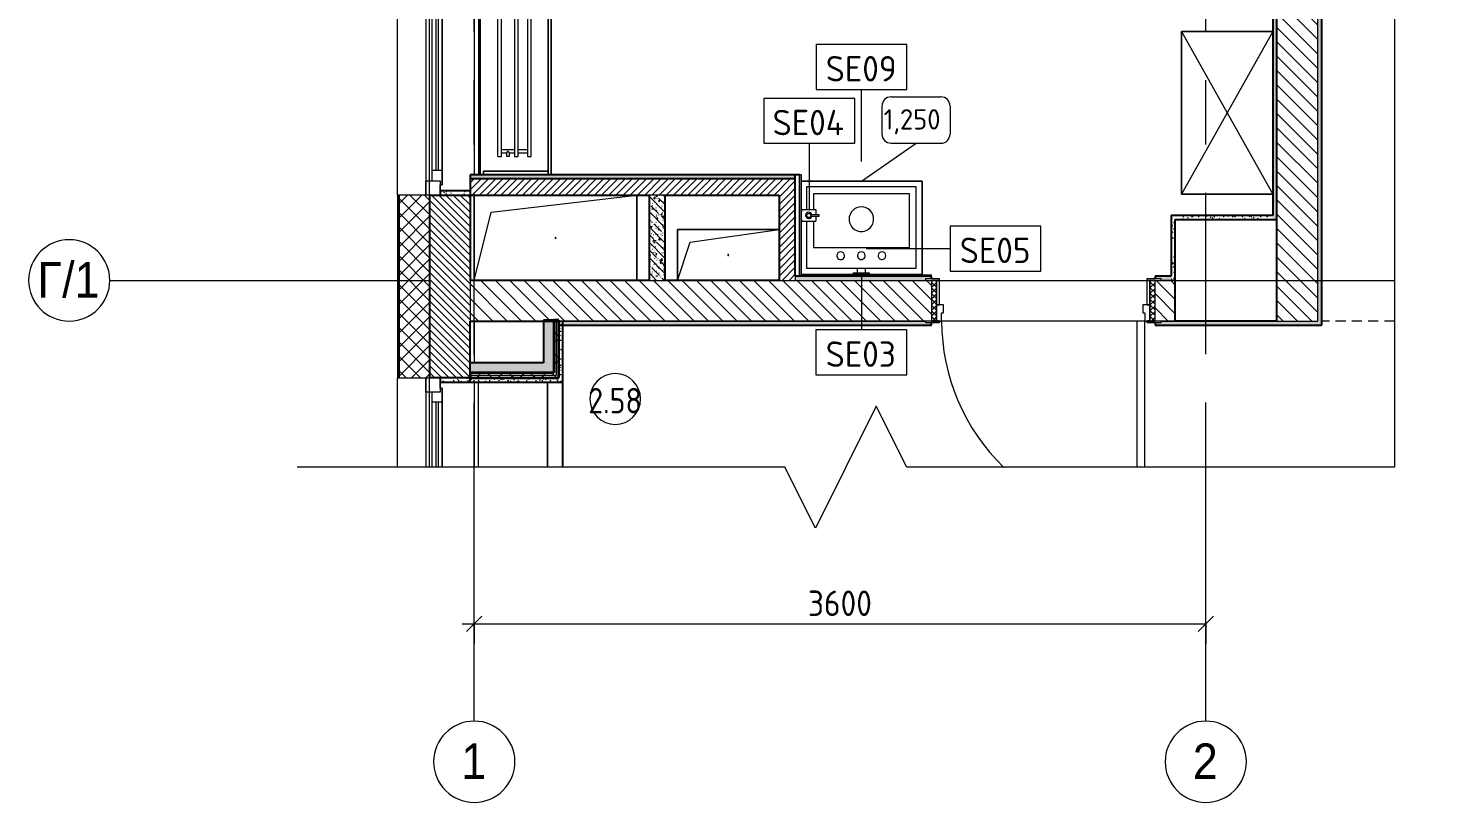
# Model space of a CAD drawing. Header units: millimetres. Extents: x 11693 to 241752, y -8553 to 29926.
# Drawn here: x 22345 to 29366, y 8531 to 12339 of the extents above; entities that cross this region are included whole.
import ezdxf

# ---------------------------------------------------------------- set-up
doc = ezdxf.new("R2010")
doc.units = ezdxf.units.MM
doc.linetypes.add('200_ШТРИХ__ш1_п0_6_', pattern=[80, 50, -30])
doc.linetypes.add('Осевая', pattern=[1587.5, 317.5, -238.125, 793.75, -238.125])
for name, color, linetype, lineweight in [('A-ANNO-DIMS', 7, 'Continuous', 9), ('A-ANNO-DIMS-50', 7, 'Continuous', 9), ('A-AREA-IDEN', 7, 'Continuous', 9), ('A-DETL-GENF', 7, 'Continuous', 9), ('A-DETL-MBND', 7, '200_ШТРИХ__ш1_п0_6_', 9), ('A-DOOR', 7, 'Continuous', 9), ('A-DOOR-1', 7, 'Continuous', 15), ('A-DOOR-FRAM', 7, 'Continuous', 15), ('A-DOOR-FRAM-1', 7, 'Continuous', 9), ('A-GENM', 7, 'Continuous', 9), ('A-GLAZ', 7, 'Continuous', 9), ('A-GLAZ-1', 7, 'Continuous', 15), ('A-WALL-2', 7, 'Continuous', 9), ('I-FURN', 7, 'Continuous', 9), ('I-FURN-IDEN', 7, 'Continuous', 9), ('I-WALL', 7, 'Continuous', 9), ('M-EQPM', 7, 'Continuous', 9), ('P-SANR-FIXT-IDEN', 7, 'Continuous', 9), ('Оси', 7, 'Continuous', 9), ('Оси-1', 7, 'Continuous', 20), ('Оси-2', 7, 'Осевая', 9)]:
    doc.layers.add(name, color=color, linetype=linetype, lineweight=lineweight)
for name, color, linetype, lineweight, true_color in [('A-GENM-1', 7, 'Continuous', 9, 0x4994b4), ('A-WALL-1', 7, 'Continuous', 25, 0x3c3c3c), ('A-WALL-3', 7, 'Continuous', 35, 0x3c3c3c), ('A-WALL-4', 7, 'Continuous', 15, 0x3c3c3c), ('A-WALL-FNSH-1', 7, 'Continuous', 15, 0x3c3c3c), ('A-WALL-FNSH-2', 7, 'Continuous', 9, 0x3c3c3c), ('P-SANR-FIXT-1', 7, 'Continuous', 15, 0x4994b4), ('P-SANR-FIXT-2', 7, 'Continuous', 9, 0x4994b4)]:
    doc.layers.add(name, color=color, linetype=linetype, lineweight=lineweight, true_color=true_color)
doc.styles.add('Arial', font='arial.ttf', dxfattribs={"width": 0.9, "height": 175})
doc.styles.add('GOST Common', font='GOST_Common.ttf', dxfattribs={"width": 0.9, "height": 125})
doc.styles.add('GOST Common_1', font='GOST_Common.ttf', dxfattribs={"height": 125})
doc.styles.add('GOST Common_2', font='GOST_Common.ttf', dxfattribs={"height": 100})
doc.styles.add('ISOCPEUR', font='isocpeur.ttf', dxfattribs={"width": 0.9, "height": 125})
doc.dimstyles.new('ISO-2_5_0_9К_БОЛЬШОЙ', dxfattribs={"dimscale": 304.8, "dimtxt": 124.497647, "dimasz": 0.246063, "dimexe": 0.19685, "dimexo": 0.492126, "dimgap": 0, "dimtad": 1, "dimdec": 0, "dimrnd": 10, "dimzin": 0, "dimdsep": 46, "dimtxsty": 'ISOCPEUR', "dimblk1": 'OBLIQUE', "dimblk2": 'OBLIQUE', "dimsah": 1, "dimcen": 0.09, "dimdle": 0.19685, "dimazin": 0, "dimtfac": 1, "dimtdec": 4, "dimtix": 1, "dimtmove": 0, "dimatfit": 3, "dimfxl": 1, "dimtvp": 1, "dimtolj": 1, "dimtzin": 0, "dimarcsym": 2})
pattern_1 = [(135, (24427.91, 0), (-35.35534, -35.35534), [])]
pattern_2 = [(45, (24427.91, 0), (-17.67767, 17.67767), [])]
pattern_3 = [(0, (24427.91, 0), (60.96, 15.24), [5.029, -40.691, 5.029, -40.691, -243.84]), (0, (24427.91, 0), (60.96, 15.24), [-91.44, 5.029, -86.411, 5.029, -40.691, -106.68]), (0, (24427.91, 0), (60.96, 15.24), [-228.6, 5.029, -25.451, 5.029, -71.171]), (120, (24450.77, 7.62), (-43.678227, 45.172909), [5.029, -40.691, 5.029, -40.691, -243.84]), (120, (24450.77, 7.62), (-43.678227, 45.172909), [-91.44, 5.029, -86.411, 5.029, -40.691, -106.68]), (120, (24450.77, 7.62), (-43.678227, 45.172909), [-228.6, 5.029, -25.451, 5.029, -71.171]), (240, (24458.39, 38.1), (-17.281773, -60.412909), [5.029, -40.691, 5.029, -40.691, -243.84]), (240, (24458.39, 38.1), (-17.281773, -60.412909), [-91.44, 5.029, -86.411, 5.029, -40.691, -106.68]), (240, (24458.39, 38.1), (-17.281773, -60.412909), [-228.6, 5.029, -25.451, 5.029, -71.171])]
pattern_4 = [(45, (24427.91, 0), (-53.033, 53.033), []), (135, (24427.91, 0), (-53.033, -53.033), [])]

# ---------------------------------------------------------------- blocks, each defined once
blk = doc.blocks.new('110_Дверь_СКБ_1Ст_Внутренняя1 - Д-4к_п__1100x2100h_Артистические EI30-33310874-Фрагмент 2_1')
at = {"layer": 'A-DOOR'}
h = blk.add_hatch(dxfattribs=at)
h.set_pattern_fill('FP_2', color=256, style=0, pattern_type=2)
h.set_pattern_definition([(135, (1751.41, 164.685), (-14.14214, -14.14214), []), (225, (1751.41, 164.685), (14.14214, -14.14214), [])])
h.paths.add_polyline_path([(537.5, 100), (537.5, -100), (562.5, -100), (562.5, 100)])
at = {"layer": 'A-DOOR-FRAM-1'}
h = blk.add_hatch(dxfattribs=at)
h.set_pattern_fill('FP_3', color=256, style=0, pattern_type=2)
h.set_pattern_definition([(45, (-371.384, 164.685), (-14.1421, 14.1421), []), (135, (-371.384, 164.685), (-14.1421, -14.1421), [])])
h.paths.add_polyline_path([(-512.5, 100), (-537.5, 100), (-537.5, -100), (-512.5, -100)])
at = {"layer": 'A-DOOR'}
blk.add_arc((-487.5, 100), 1000, 360, 46.11235, dxfattribs=at)
at = {"layer": 'A-DOOR-1'}
for p, q in [((-487.5, 819.5), (-487.5, 100)), ((-447.5, 100), (-447.5, 819.5)), ((-487.5, 100), (-447.5, 100))]:
    blk.add_line(p, q, dxfattribs=at)
at = {"layer": 'A-DOOR-FRAM'}
for p, q in [((-497.5, 108), (-567.5, 108)), ((-567.5, 108), (-567.5, 100)), ((-567.5, 100), (-497.5, 100)), ((-512.5, 100), (-537.5, 100)), ((-537.5, 100), (-537.5, -100)), ((-487.5, 100), (-512.5, 100)), ((-512.5, 100), (-512.5, 20)), ((-512.5, -100), (-512.5, 100)), ((-497.5, 100), (-512.5, 100)), ((-512.5, 100), (-512.5, 99)), ((-512.5, 99), (-497.5, 99)), ((-497.5, 100), (-497.5, 108)), ((-497.5, 99), (-497.5, 100)), ((-487.5, 60), (-487.5, 100)), ((512.5, 100), (512.5, 60)), ((537.5, 100), (512.5, 100)), ((592.5, 108), (522.5, 108)), ((522.5, 108), (522.5, 100)), ((537.5, 100), (522.5, 100)), ((522.5, 100), (522.5, 99)), ((522.5, 100), (592.5, 100)), ((522.5, 99), (537.5, 99)), ((537.5, 20), (537.5, 100)), ((562.5, 100), (537.5, 100)), ((537.5, 100), (537.5, -100)), ((537.5, 99), (537.5, 100)), ((562.5, -100), (562.5, 100)), ((592.5, 100), (592.5, 108)), ((-512.5, 20), (-477.5, 20)), ((-497.5, 20), (-512.5, 20)), ((-512.5, 20), (-512.5, -100)), ((-497.5, -100), (-497.5, 20)), ((-477.5, 60), (-487.5, 60)), ((-477.5, 20), (-477.5, 60)), ((512.5, 60), (502.5, 60)), ((502.5, 60), (502.5, 20)), ((502.5, 20), (537.5, 20)), ((537.5, 20), (522.5, 20)), ((522.5, 20), (522.5, -100)), ((537.5, -100), (537.5, 20)), ((-497.5, -100), (-567.5, -100)), ((-567.5, -100), (-567.5, -108)), ((-567.5, -108), (-497.5, -108)), ((-537.5, -100), (-512.5, -100)), ((-512.5, -100), (-497.5, -100)), ((-497.5, -108), (-497.5, -100)), ((522.5, -100), (537.5, -100)), ((592.5, -100), (522.5, -100)), ((522.5, -100), (522.5, -108)), ((522.5, -108), (592.5, -108)), ((537.5, -100), (562.5, -100)), ((592.5, -108), (592.5, -100))]:
    blk.add_line(p, q, dxfattribs=at)
blk = doc.blocks.new('GM_Отверстие прямоугольное _в плите_ - Отверстие-21608348-Фрагмент 2_1')
at = {"layer": 'A-GENM'}
for p, q in [((-250, -125), (-250, 125)), ((-250, 125), (250, 125)), ((250, 125), (-250, 125)), ((-250, 125), (-250, -125)), ((-187.5, 62.5), (250, 125)), ((-250, -125), (-187.5, 62.5))]:
    blk.add_line(p, q, dxfattribs=at)
for start, end in [(360, 180), (180, 360)]:
    blk.add_arc((0, 0), 2.5, start, end, dxfattribs=at)
blk = doc.blocks.new('GM_Отверстие прямоугольное _в плите_ - Отверстие-22237344-Фрагмент 2_1')
at = {"layer": 'A-GENM'}
for p, q in [((-316, 126), (400, 210)), ((400, 210), (400, -210)), ((400, -210), (400, 210)), ((-400, -210), (-316, 126))]:
    blk.add_line(p, q, dxfattribs=at)
for start, end in [(360, 180), (180, 360)]:
    blk.add_arc((0, 0), 2.5, start, end, dxfattribs=at)
blk = doc.blocks.new('120_Окно_СКБ_1Ст - 120_Окно_СКБ_1Ст_1600х2500_h_ 2-22959204-Фрагмент 2_1')
at = {"layer": 'A-GLAZ'}
for p, q in [((800, -57), (-800, -57)), ((-780, -127), (-750, -127)), ((-680, -107), (680, -107)), ((680, -117), (-680, -117)), ((750, -127), (780, -127))]:
    blk.add_line(p, q, dxfattribs=at)
at = {"layer": 'A-GLAZ-1'}
for p, q in [((-800, -127), (-800, -57)), ((-800, -57), (-730, -57)), ((-730, -57), (-730, -127)), ((730, -127), (730, -57)), ((730, -57), (800, -57)), ((800, -57), (800, -127)), ((-730, -127), (-800, -127)), ((-730, -127), (-750, -127)), ((-750, -127), (-750, -137)), ((-750, -137), (750, -137)), ((750, -137), (-750, -137)), ((730, -87), (-730, -87)), ((-730, -87), (-730, -127)), ((-680, -137), (-680, -87)), ((680, -137), (680, -87)), ((730, -127), (730, -87)), ((800, -127), (730, -127)), ((750, -127), (730, -127)), ((750, -137), (750, -127))]:
    blk.add_line(p, q, dxfattribs=at)
blk = doc.blocks.new('120_Окно_СКБ_2Ст - 120_Окно_СКБ_2Ст 2100х2500 _мал створка справа_-22445857-Фрагмент 2_1')
at = {"layer": 'A-GLAZ'}
for p, q in [((1050, -57), (610.5, -57)), ((610.5, -107), (930, -107)), ((930, -117), (610.5, -117)), ((1000, -127), (1030, -127))]:
    blk.add_line(p, q, dxfattribs=at)
at = {"layer": 'A-GLAZ-1'}
for p, q in [((980, -127), (980, -57)), ((980, -57), (1050, -57)), ((1050, -57), (1050, -127)), ((980, -87), (610.5, -87)), ((610.5, -137), (1000, -137)), ((1000, -137), (610.5, -137)), ((930, -137), (930, -87)), ((980, -127), (980, -87)), ((1050, -127), (980, -127)), ((1000, -127), (980, -127)), ((1000, -137), (1000, -127))]:
    blk.add_line(p, q, dxfattribs=at)
blk = doc.blocks.new('Шкаф параметрический - 1_254-26230907-Фрагмент 2_1')
at = {"layer": 'I-FURN'}
for p, q in [((0, 0), (800, -450)), ((0, -450), (800, 0)), ((800, 0), (0, 0)), ((0, 0), (0, -450)), ((0, -450), (0, 0)), ((0, 0), (800, 0)), ((800, -450), (800, 0)), ((800, 0), (800, -450)), ((0, -450), (800, -450)), ((800, -450), (0, -450))]:
    blk.add_line(p, q, dxfattribs=at)
blk = doc.blocks.new('radiator_prado_classic_z_tip_30_po exemplyaru - Classic Z Тип 30-500-30677901-Фрагмент 2_1')
at = {"layer": 'M-EQPM'}
for p, q in [((0, -64), (0, -82)), ((0, -64), (1394, -64)), ((1394, -64), (1400, -64)), ((1400, -82), (1400, -64)), ((0, -82), (1394, -82)), ((17.5, -106.5), (0, -106.5)), ((0, -121.5), (0, -106.5)), ((0, -121.5), (17.5, -121.5)), ((17.5, -82), (17.5, -106.5)), ((17.5, -121.5), (17.5, -146)), ((32.5, -146), (32.5, -82)), ((1367.5, -82), (1367.5, -146)), ((1382.5, -106.5), (1382.5, -82)), ((1394, -106.5), (1382.5, -106.5)), ((1382.5, -146), (1382.5, -121.5)), ((1382.5, -121.5), (1394, -121.5)), ((1394, -82), (1400, -82)), ((1400, -106.5), (1394, -106.5)), ((1394, -121.5), (1400, -121.5)), ((1400, -106.5), (1400, -121.5)), ((0, -146), (0, -164)), ((1394, -146), (0, -146)), ((0, -164), (1394, -164)), ((1394, -210), (0, -210)), ((0, -210), (0, -228)), ((17.5, -164), (17.5, -210)), ((32.5, -210), (32.5, -164)), ((1367.5, -164), (1367.5, -210)), ((1382.5, -210), (1382.5, -164)), ((1400, -146), (1394, -146)), ((1394, -164), (1400, -164)), ((1400, -210), (1394, -210)), ((1400, -164), (1400, -146)), ((1400, -228), (1400, -210)), ((0, -228), (1394, -228)), ((1394, -228), (1400, -228))]:
    blk.add_line(p, q, dxfattribs=at)
for points, knots in [([(25, -114), (24.5, -113.5), (23.6, -112.6), (22.4, -111.4), (21.6, -110.6), (21.1, -110.1), (20.8, -109.8), (20.5, -109.5), (20.2, -109.2), (19.8, -108.9), (19.6, -108.6), (19.3, -108.3), (19, -108), (18.7, -107.7), (18.5, -107.5), (18.3, -107.3), (18.1, -107.1), (17.9, -106.9), (17.8, -106.8), (17.7, -106.7), (17.5, -106.5), (17.5, -106.5), (17.5, -106.5)], [0, 0, 0, 0, 0.142857, 0.285714, 0.357143, 0.392857, 0.428571, 0.464286, 0.5, 0.535714, 0.571429, 0.607143, 0.642857, 0.678571, 0.714286, 0.75, 0.785714, 0.821429, 0.857143, 0.892857, 0.928571, 1, 1, 1, 1]), ([(17.5, -121.5), (17.5, -121.5), (17.5, -121.5), (17.7, -121.3), (17.8, -121.2), (17.9, -121.1), (18.1, -120.9), (18.3, -120.7), (18.5, -120.5), (18.7, -120.3), (19, -120), (19.3, -119.7), (19.6, -119.4), (19.8, -119.1), (20.3, -118.7), (20.7, -118.3), (21.1, -117.9), (21.6, -117.4), (22.4, -116.6), (23.6, -115.4), (24.5, -114.5), (25, -114)], [0, 0, 0, 0, 0.071429, 0.107143, 0.142857, 0.178571, 0.214286, 0.25, 0.285714, 0.321429, 0.357143, 0.392857, 0.428571, 0.464286, 0.5, 0.571429, 0.607143, 0.642857, 0.714286, 0.857143, 1, 1, 1, 1]), ([(1375, -114), (1375.5, -113.5), (1376.4, -112.6), (1377.6, -111.4), (1378.4, -110.6), (1378.9, -110.1), (1379.2, -109.8), (1379.5, -109.5), (1379.8, -109.2), (1380.1, -108.8), (1380.4, -108.6), (1380.7, -108.3), (1381, -108), (1381.3, -107.7), (1381.5, -107.5), (1381.7, -107.3), (1381.9, -107.1), (1382.1, -106.9), (1382.2, -106.8), (1382.3, -106.7), (1382.5, -106.5), (1382.5, -106.5), (1382.5, -106.5)], [0, 0, 0, 0, 0.142857, 0.285714, 0.357143, 0.392857, 0.428571, 0.464286, 0.5, 0.535714, 0.571429, 0.607143, 0.642857, 0.678571, 0.714286, 0.75, 0.785714, 0.821429, 0.857143, 0.892857, 0.928571, 1, 1, 1, 1]), ([(1382.5, -121.5), (1382.5, -121.5), (1382.5, -121.5), (1382.3, -121.3), (1382.2, -121.2), (1382.1, -121.1), (1381.9, -120.9), (1381.7, -120.7), (1381.5, -120.5), (1381.3, -120.3), (1381, -120), (1380.7, -119.7), (1380.4, -119.4), (1380.1, -119.2), (1379.7, -118.7), (1379.3, -118.3), (1378.9, -117.9), (1378.4, -117.4), (1377.6, -116.6), (1376.4, -115.4), (1375.5, -114.5), (1375, -114)], [0, 0, 0, 0, 0.071429, 0.107143, 0.142857, 0.178571, 0.214286, 0.25, 0.285714, 0.321429, 0.357143, 0.392857, 0.428571, 0.464286, 0.5, 0.571429, 0.607143, 0.642857, 0.714286, 0.857143, 1, 1, 1, 1])]:
    blk.add_open_spline(points, degree=3, knots=knots, dxfattribs=at)
blk = doc.blocks.new('Зашивка приборов отопления фанерой - 1_5а-27829525-Фрагмент 2_1')
at = {"layer": 'I-FURN'}
for p, q in [((1499, 350), (0, 350)), ((0, 350), (0, 0)), ((0, 0), (0, 350)), ((0, 350), (1499, 350)), ((1499, 350), (0, 350)), ((0, 350), (0, 334)), ((0, 16), (0, 350)), ((0, 350), (1499, 350)), ((1499, 350), (0, 350)), ((0, 350), (0, 334)), ((0, 334), (0, 350)), ((0, 350), (1499, 350)), ((1499, 350), (0, 350)), ((0, 350), (0, 0)), ((0, 0), (0, 350)), ((0, 350), (1499, 350)), ((0, 334), (0, 16)), ((0, 334), (16, 334)), ((16, 334), (0, 334)), ((16, 334), (0, 334)), ((0, 334), (0, 16)), ((0, 16), (0, 334)), ((0, 334), (16, 334)), ((16, 334), (1483, 334)), ((1483, 334), (16, 334)), ((16, 16), (16, 334)), ((16, 334), (16, 250.7)), ((1483, 334), (1499, 334)), ((1499, 334), (1483, 334)), ((1499, 334), (1483, 334)), ((1483, 334), (1483, 16)), ((1483, 16), (1483, 334)), ((1483, 334), (1499, 334)), ((1499, 0), (1499, 350)), ((1499, 350), (1499, 0)), ((1499, 334), (1499, 350)), ((1499, 350), (1499, 16)), ((1499, 334), (1499, 350)), ((1499, 350), (1499, 334)), ((1499, 0), (1499, 350)), ((1499, 350), (1499, 16)), ((1499, 16), (1499, 334)), ((1499, 16), (1499, 334)), ((1499, 334), (1499, 16)), ((16, 232.7), (16, 186.7)), ((16, 168.7), (16, 144.2)), ((16, 129.2), (16, 104.7)), ((16, 86.7), (16, 16)), ((0, 16), (0, 0)), ((0, 0), (0, 16)), ((0, 16), (16, 16)), ((16, 16), (0, 16)), ((0, 0), (1499, 0)), ((1499, 0), (0, 0)), ((0, 0), (1499, 0)), ((1499, 0), (0, 0)), ((0, 0), (1499, 0)), ((1499, 0), (0, 0)), ((1483, 16), (1499, 16)), ((1499, 16), (1483, 16)), ((1499, 0), (1499, 16)), ((1499, 16), (1499, 0)), ((1499, 16), (1499, 0))]:
    blk.add_line(p, q, dxfattribs=at)
blk = doc.blocks.new('сифон - Для раковины-30615598-Фрагмент 2_1')
at = {"layer": 'P-SANR-FIXT-1'}
for p, q in [((191.1, 20), (168.5, 20)), ((200, 40), (191.1, 40)), ((191.1, -40), (191.1, 40)), ((200, 40), (200, -40)), ((168.5, -20), (191.1, -20)), ((191.1, -40), (200, -40))]:
    blk.add_line(p, q, dxfattribs=at)
blk = doc.blocks.new('TOY_Диспансер мыло - Дозатор Elegance new 11654 019001 хром-30642362-Фрагмент 2_1')
at = {"layer": 'A-GENM-1'}
for p, q in [((97.5, 79.7), (97.5, 12)), ((122.2, 81.7), (99.5, 81.7)), ((122.2, 81.7), (102.9, 81.7)), ((127.9, 96.6), (122.2, 96.6)), ((122.2, 96.6), (122.2, 81.7)), ((122.2, 82.7), (122.2, 55.3)), ((127.9, 81.7), (127.9, 96.6)), ((127.9, 55.3), (127.9, 82.7)), ((146.9, 81.7), (127.9, 81.7)), ((150.5, 81.7), (127.9, 81.7)), ((152.5, 12), (152.5, 79.7)), ((99.5, 10), (105, 10)), ((145, 10), (105, 10)), ((105, 10), (105, 7.5)), ((145, 7.5), (145, 10)), ((145, 10), (150.5, 10))]:
    blk.add_line(p, q, dxfattribs=at)
blk.add_circle((125, 45.7), 10, dxfattribs=at)
for centre, radius, start, end in [((99.5, 79.7), 2, 90, 180), ((150.5, 79.7), 2, 360, 90), ((99.5, 12), 2, 180, 270), ((125, 45.7), 15.7, 100.43534, 79.36502), ((150.5, 12), 2, 270, 360)]:
    blk.add_arc(centre, radius, start, end, dxfattribs=at)
blk = doc.blocks.new('Мойка кухонная - Раковина Roca Victoria-N Unik 600х460 мм-30768662-Фрагмент 2_1')
at = {"layer": 'P-SANR-FIXT-2'}
for p, q in [((270, 0), (-270, 0)), ((-270, 0), (-270, -400)), ((270, -232.1), (270, 0)), ((236.1, -102.3), (-236.6, -102.3)), ((-236.6, -102.3), (-236.6, -366.4)), ((236.1, -232.1), (236.1, -102.3)), ((236.1, -366.4), (236.1, -287.1)), ((270, -400), (270, -287.1)), ((-270, -400), (270, -400)), ((-236.6, -366.4), (236.1, -366.4))]:
    blk.add_line(p, q, dxfattribs=at)
for centre, radius, start, end in [((-101.6, -61.9), 19, 90, 180), ((-101.6, -61.9), 19, 180, 270), ((-101.6, -61.9), 19, 360, 90), ((-101.6, -61.9), 19.1, 270, 360), ((0, -61.9), 19, 360, 180), ((0, -61.9), 19, 180, 360), ((101.6, -61.9), 19.1, 360, 180), ((101.6, -61.9), 19.1, 180, 360), ((0, -241.3), 60.5, 360, 180), ((0, -241.3), 60.5, 180, 360)]:
    blk.add_arc(centre, radius, start, end, dxfattribs=at)
blk = doc.blocks.new('Зашивка приборов отопления42 - Зашивка приборов отопления-33374801-Фрагмент 2_1')
at = {"layer": 'A-WALL-2'}
for p, q in [((37471.9, 23439), (37052.4, 23439)), ((37052.4, 23079), (37471.9, 23079)), ((37471.9, 23079), (37052.4, 23079)), ((37052.4, 23004), (37471.9, 23004))]:
    blk.add_line(p, q, dxfattribs=at)
blk = doc.blocks.new('DET_L_Линия разрыва - М100-30911373-Фрагмент 2_1')
at = {"layer": 'A-DETL-GENF'}
for p, q in [((2652.5, -300), (2952.5, 300)), ((2952.5, 300), (3102.5, 0)), ((0, 0), (2502.5, 0)), ((2502.5, 0), (2652.5, -300)), ((3102.5, 0), (5605, 0))]:
    blk.add_line(p, q, dxfattribs=at)
blk = doc.blocks.new('DET_L_Линия разрыва - М100-30911374-Фрагмент 2_1')
at = {"layer": 'A-DETL-GENF'}
for p, q in [((2550, -300), (2850, 300)), ((2850, 300), (3000, 0)), ((0, 0), (2400, 0)), ((2400, 0), (2550, -300)), ((3000, 0), (5400, 0))]:
    blk.add_line(p, q, dxfattribs=at)
blk = doc.blocks.new('Ось сетки - D8-29747960-Фрагмент 2_1')
at = {"layer": 'Оси-1'}
for start, end in [(360, 180), (180, 360)]:
    blk.add_arc((0, 0), 4, start, end, dxfattribs=at)
blk = doc.blocks.new('DIMBLOCK11-Фрагмент 2_1')
at = {"layer": 'A-ANNO-DIMS-50'}
for p, q in [((24477.9, 9410.3), (28137.9, 9410.3)), ((24537.9, 9313.3), (24537.9, 9470.3)), ((24537.9, 9410.3), (24537.9, 9313.3)), ((28137.9, 9313.3), (28137.9, 9470.3)), ((28137.9, 9410.3), (28137.9, 9313.3))]:
    blk.add_line(p, q, dxfattribs=at)
at = {"layer": 'A-ANNO-DIMS-50', "lineweight": 20}
for p, q in [((24537.9, 9410.3), (24500.4, 9372.8)), ((24537.9, 9410.3), (24575.4, 9447.8)), ((28137.9, 9410.3), (28100.4, 9372.8)), ((28137.9, 9410.3), (28175.4, 9447.8))]:
    blk.add_line(p, q, dxfattribs=at)
at = {"layer": 'A-ANNO-DIMS-50', "color": 0, "insert": (26179.9, 9573.6), "char_height": 125, "width": 379.239, "attachment_point": 1, "line_spacing_factor": 1.149209, "style": 'ISOCPEUR'}
blk.add_mtext('3600', dxfattribs=at)
blk = doc.blocks.new('_Oblique')
at = {"color": 0, "linetype": 'ByBlock', "lineweight": -2}
blk.add_line((-0.5, -0.5), (0.5, 0.5), dxfattribs=at)
blk = doc.blocks.new('Марка_Помещения - Номер-25198446-Фрагмент 2_1')
at = {"layer": 'A-AREA-IDEN'}
for start, end in [(360, 180), (180, 360)]:
    blk.add_arc((0, 0), 2.5, start, end, dxfattribs=at)
blk = doc.blocks.new('М_сантехническая_рамка1 - В рамке-30590747-Фрагмент 2_1')
at = {"layer": 'P-SANR-FIXT-IDEN'}
for p, q in [((4.29, 2.24), (-4.64, 2.24)), ((-4.64, 2.24), (-4.64, -2.18)), ((4.29, -2.18), (4.29, 2.24)), ((-4.64, -2.18), (4.29, -2.18))]:
    blk.add_line(p, q, dxfattribs=at)
blk = doc.blocks.new('Марка_Мебель - В прямоуг_Balcon_Марка-25523697-Фрагмент 2_1')
at = {"layer": 'I-FURN-IDEN'}
for p, q in [((-2.45, 2.28), (2.45, 2.28)), ((-3.35, 1.38), (-3.35, -1.38)), ((3.35, 1.38), (3.35, -1.38)), ((-2.46, -2.28), (2.45, -2.28))]:
    blk.add_line(p, q, dxfattribs=at)
for centre, radius, start, end in [((-2.45, 1.38), 0.9, 90, 180), ((2.45, 1.38), 0.9, 0, 90), ((-2.46, -1.38), 0.893, 180, 270), ((2.45, -1.38), 0.9, 270, 0)]:
    blk.add_arc(centre, radius, start, end, dxfattribs=at)

msp = doc.modelspace()

# ---------------------------------------------------------------- hatches: boundary and pattern name
at = {"layer": 'A-WALL-2'}
h = msp.add_hatch(dxfattribs=at)
h.set_pattern_fill('FP_14', color=256, style=0, pattern_type=2)
h.set_pattern_definition([(45, (24427.91, 0), (-35.35534, 35.35534), []), (135, (24427.91, 0), (-35.35534, -35.35534), [])])
h.paths.add_polyline_path([(24167.9, 10620), (24317.9, 10620), (24317.9, 11520), (24167.9, 11520), (24167.9, 11324.6)])
h.paths.add_polyline_path([(24317.9, 13120), (24317.9, 15350), (24167.9, 15350), (24167.9, 13120)])
h = msp.add_hatch(dxfattribs=at)
h.set_pattern_fill('FP_12', color=256, style=0, pattern_type=2)
h.set_pattern_definition([(135, (24427.91, 0), (-17.67767, -17.67767), [])])
h.paths.add_polyline_path([(24517.9, 10620), (24517.9, 11520), (24317.9, 11520), (24317.9, 10620)])
h.paths.add_polyline_path([(24317.9, 13120), (24517.9, 13120), (24517.9, 15090), (24317.9, 15090), (24317.9, 13398.3)])
at = {"layer": 'I-WALL'}
h = msp.add_hatch(dxfattribs=at)
h.set_pattern_fill('FP_10', color=256, style=0, pattern_type=2)
h.set_pattern_definition(pattern_3)
h.paths.add_polyline_path([(28487.9, 11400), (28487.9, 14680.7), (28467.9, 14680.7), (28467.9, 11400)])
h = msp.add_hatch(dxfattribs=at)
h.set_pattern_fill('FP_1', color=256, style=0, pattern_type=2)
h.set_pattern_definition(pattern_1)
h.paths.add_polyline_path([(28687.9, 10900), (28687.9, 14600), (28487.9, 14600), (28487.9, 10900)])
h = msp.add_hatch(dxfattribs=at)
h.set_pattern_fill('FP_10', color=256, style=0, pattern_type=2)
h.set_pattern_definition(pattern_3)
h.paths.add_polyline_path([(28687.9, 10880), (28707.9, 10880), (28707.9, 14000), (28687.9, 14000), (28687.9, 10900)])
h = msp.add_hatch(dxfattribs=at)
h.set_pattern_fill('FP_10', color=256, style=0, pattern_type=2)
h.set_pattern_definition(pattern_3)
h.paths.add_polyline_path([(26117.9, 11600), (26117.9, 11620), (24517.9, 11620), (24517.9, 11600), (26039.4, 11600)])
h = msp.add_hatch(dxfattribs=at)
h.set_pattern_fill('FP_5', color=256, style=0, pattern_type=2)
h.set_pattern_definition(pattern_2)
h.paths.add_polyline_path([(26039.4, 11520), (26117.9, 11520), (26117.9, 11600), (24517.9, 11600), (24517.9, 11520), (26037.9, 11520)])
h = msp.add_hatch(dxfattribs=at)
h.set_pattern_fill('FP_10', color=256, style=0, pattern_type=2)
h.set_pattern_definition(pattern_3)
h.paths.add_polyline_path([(24517.9, 11520), (24517.9, 11540), (24369.9, 11540), (24369.9, 11520), (24468.9, 11520)])
h = msp.add_hatch(dxfattribs=at)
h.set_pattern_fill('FP_6', color=256, style=0, pattern_type=2)
h.set_pattern_definition([(135, (24427.91, 0), (-37.71708, -37.71708), [53.34, -8.89, 1.778, -8.89]), (135, (24427.91, 37.694), (-37.71708, -37.71708), []), (50, (24427.91, 0), (63.7639, -5.57885), [6.667, -73.342]), (355, (24427.91, 0), (-12.33488, 66.8695), [5.334, -58.674]), (100.451, (24433.223, -0.465), (51.43036, 61.29098), [5.667, -62.332]), (46.184, (24427.91, 17.78), (94.8772, -14.71484), [10.001, -110.014]), (96.636, (24435.82, 16.55), (83.09115, 86.5993), [8.5, -93.497]), (351.184, (24427.91, 17.78), (83.09204, 86.5993), [8.001, -88.011]), (21, (24436.8, 13.335), (53.06449, -35.79273), [6.667, -73.342]), (326, (24436.8, 13.335), (21.63066, 64.46546), [5.334, -58.674]), (71.451, (24441.22, 10.35), (74.69646, 28.67237), [5.667, -62.332]), (37.5, (24427.91, 0), (1.080413, 29.59427), [1.676, -56.286, 1.676, -57.887, -58.896]), (37.5, (24427.91, 0), (1.080413, 29.59427), [-117.526, 1.676, -57.22]), (7.5, (24427.91, 0), (23.38637, 35.06351), [1.676, -32.283, 1.676, -54.953, -22.447]), (7.5, (24427.91, 0), (23.38637, 35.06351), [-90.589, 1.676, -20.771]), (327.5, (24408.084, 0), (47.456567, -2.00547), [1.676, -20.549, 1.676, -67.666, -92.011]), (327.5, (24408.084, 0), (47.456567, -2.00547), [-91.567, 1.676, -90.335]), (317.5, (24399.194, 0), (51.84495, 8.89904), [1.676, -27.216, 1.676, -44.374, -65.341]), (317.5, (24399.194, 0), (51.84495, 8.89904), [-74.943, 1.676, -63.665])])
h.paths.add_polyline_path([(25477.9, 11100), (25477.9, 11520), (25397.9, 11520), (25397.9, 11100)])
h = msp.add_hatch(dxfattribs=at)
h.set_pattern_fill('FP_5', color=256, style=0, pattern_type=2)
h.set_pattern_definition(pattern_2)
h.paths.add_polyline_path([(26039.4, 11100), (26117.9, 11100), (26117.9, 11520), (26037.9, 11520), (26037.9, 11100)])
h = msp.add_hatch(dxfattribs=at)
h.set_pattern_fill('FP_10', color=256, style=0, pattern_type=2)
h.set_pattern_definition(pattern_3)
h.paths.add_polyline_path([(27987.9, 11100), (27987.9, 11420), (27967.9, 11420), (27967.9, 11100)])
h = msp.add_hatch(dxfattribs=at)
h.set_pattern_fill('FP_10', color=256, style=0, pattern_type=2)
h.set_pattern_definition(pattern_3)
h.paths.add_polyline_path([(28467.9, 11400), (28467.9, 11420), (27987.9, 11420), (27987.9, 11400), (28002.5, 11400)])
h = msp.add_hatch(dxfattribs=at)
h.set_pattern_fill('FP_1', color=256, style=0, pattern_type=2)
h.set_pattern_definition(pattern_1)
h.paths.add_polyline_path([(27887.9, 10900), (27987.9, 10900), (27987.9, 11100), (27887.9, 11100)])
h.paths.add_polyline_path([(26787.9, 10900), (26787.9, 11100), (24517.9, 11100), (24517.9, 10900), (26757.9, 10900)])
h = msp.add_hatch(dxfattribs=at)
h.set_pattern_fill('FP_10', color=256, style=0, pattern_type=2)
h.set_pattern_definition(pattern_3)
h.paths.add_polyline_path([(27917.9, 11100), (27967.9, 11100), (27967.9, 11120), (27887.9, 11120), (27887.9, 11108), (27917.9, 11107.5)])
h.paths.add_polyline_path([(26757.9, 11100), (26757.9, 11108), (26787.9, 11108), (26787.9, 11120), (26117.9, 11120), (26117.9, 11100), (26432, 11100)])
for points in [[(24928.9, 10695), (24928.9, 10905), (24878.9, 10905), (24878.9, 10695)], [(24861.6, 10645), (24928.9, 10645), (24928.9, 10695), (24517.9, 10695), (24517.9, 10645)]]:
    msp.add_hatch(color=256, dxfattribs=at).paths.add_polyline_path(points)
h = msp.add_hatch(dxfattribs=at)
h.set_pattern_fill('FP_16', color=256, style=0, pattern_type=2)
h.set_pattern_definition(pattern_4)
h.paths.add_polyline_path([(24928.9, 10645), (24941.4, 10645), (24941.4, 10905), (24928.9, 10905), (24928.9, 10695)])
h = msp.add_hatch(dxfattribs=at)
h.set_pattern_fill('FP_16', color=256, style=0, pattern_type=2)
h.set_pattern_definition(pattern_4)
h.paths.add_polyline_path([(24953.9, 10632.5), (24953.9, 10905), (24941.4, 10905), (24941.4, 10632.5)])
h = msp.add_hatch(dxfattribs=at)
h.set_pattern_fill('FP_10', color=256, style=0, pattern_type=2)
h.set_pattern_definition(pattern_3)
h.paths.add_polyline_path([(28687.9, 10880), (28687.9, 10900), (27917.9, 10900), (27917.9, 10892), (27887.9, 10892), (27887.9, 10880), (28002.5, 10880)])
h.paths.add_polyline_path([(26787.9, 10880), (26787.9, 10892), (26757.9, 10892), (26757.9, 10900), (24953.9, 10900), (24953.9, 10880), (26432, 10880)])
h = msp.add_hatch(dxfattribs=at)
h.set_pattern_fill('FP_10', color=256, style=0, pattern_type=2)
h.set_pattern_definition(pattern_3)
h.paths.add_polyline_path([(24973.9, 10600), (24973.9, 10900), (24953.9, 10900), (24953.9, 10600)])
h = msp.add_hatch(dxfattribs=at)
h.set_pattern_fill('FP_10', color=256, style=0, pattern_type=2)
h.set_pattern_definition(pattern_3)
h.paths.add_polyline_path([(24517.9, 10600), (24517.9, 10620), (24369.9, 10620), (24369.9, 10600)])
h = msp.add_hatch(dxfattribs=at)
h.set_pattern_fill('FP_16', color=256, style=0, pattern_type=2)
h.set_pattern_definition(pattern_4)
h.paths.add_polyline_path([(24861.6, 10632.5), (24941.4, 10632.5), (24941.4, 10645), (24517.9, 10645), (24517.9, 10632.5)])
h = msp.add_hatch(dxfattribs=at)
h.set_pattern_fill('FP_16', color=256, style=0, pattern_type=2)
h.set_pattern_definition(pattern_4)
h.paths.add_polyline_path([(24861.6, 10620), (24953.9, 10620), (24953.9, 10632.5), (24517.9, 10632.5), (24517.9, 10620)])
h = msp.add_hatch(dxfattribs=at)
h.set_pattern_fill('FP_10', color=256, style=0, pattern_type=2)
h.set_pattern_definition(pattern_3)
h.paths.add_polyline_path([(24953.9, 10600), (24953.9, 10620), (24517.9, 10620), (24517.9, 10600), (24861.6, 10600)])

# ---------------------------------------------------------------- linework, layer by layer
at = {"layer": 'A-DETL-MBND'}
for p, q in [((28707.9, 11100), (29066.5, 11100)), ((29066.5, 10900), (28707.9, 10900))]:
    msp.add_line(p, q, dxfattribs=at)
at = {"layer": 'A-WALL-1'}
for p, q in [((28487.9, 10900), (28487.9, 14780.7)), ((28467.9, 14680.7), (28467.9, 11420)), ((28707.9, 14000), (28707.9, 10880)), ((24517.9, 11620), (24517.9, 11100)), ((26117.9, 11620), (24517.9, 11620)), ((26117.9, 11600), (24517.9, 11600)), ((26117.9, 11120), (26117.9, 11620)), ((24317.9, 11520), (24317.9, 10620)), ((24317.9, 11520), (24517.9, 11520)), ((24517.9, 11540), (24369.9, 11540)), ((24369.9, 11540), (24369.9, 11520)), ((24517.9, 11520), (25397.9, 11520)), ((25397.9, 11520), (25397.9, 11100)), ((25477.9, 11520), (26037.9, 11520)), ((25477.9, 11100), (25477.9, 11520)), ((26037.9, 11520), (26037.9, 11100)), ((28467.9, 11420), (27967.9, 11420)), ((27967.9, 11420), (27967.9, 11120)), ((27987.9, 11400), (28487.9, 11400)), ((27987.9, 10900), (27987.9, 11400)), ((25397.9, 11100), (24517.9, 11100)), ((26037.9, 11100), (25477.9, 11100)), ((26787.9, 11120), (26117.9, 11120)), ((26787.9, 11108), (26787.9, 11120)), ((27967.9, 11120), (27887.9, 11120)), ((27887.9, 11120), (27887.9, 11108)), ((27987.9, 11100), (27967.9, 11100)), ((24517.9, 10645), (24517.9, 10900)), ((24517.9, 10900), (24953.9, 10900)), ((24928.9, 10905), (24878.9, 10905)), ((24878.9, 10905), (24878.9, 10695)), ((24973.9, 10600), (24973.9, 10900)), ((26787.9, 10880), (26787.9, 10892)), ((27887.9, 10892), (27887.9, 10880)), ((28487.9, 10900), (27987.9, 10900)), ((24953.9, 10880), (26787.9, 10880)), ((27887.9, 10880), (28707.9, 10880)), ((24878.9, 10695), (24517.9, 10695)), ((24517.9, 10620), (24317.9, 10620)), ((24369.9, 10620), (24369.9, 10600)), ((24517.9, 10600), (24517.9, 10620)), ((24369.9, 10600), (24973.9, 10600))]:
    msp.add_line(p, q, dxfattribs=at)
at = {"layer": 'A-WALL-2'}
for p, q in [((28687.9, 14100), (28687.9, 10900)), ((24159.9, 11520), (24159.9, 13120)), ((24167.9, 11520), (24167.9, 10620)), ((25477.9, 11520), (25397.9, 11520)), ((24517.9, 11100), (24517.9, 10900)), ((25397.9, 11100), (25477.9, 11100)), ((26037.9, 11100), (26757.9, 11100)), ((26117.9, 11120), (26117.9, 11100)), ((27967.9, 11100), (27917.9, 11100)), ((24941.4, 10905), (24941.4, 10632.5)), ((24953.9, 10900), (26757.9, 10900)), ((26757.9, 10900), (24953.9, 10900)), ((27917.9, 10900), (27987.9, 10900)), ((27987.9, 10900), (27917.9, 10900)), ((28487.9, 10900), (28687.9, 10900)), ((24159.9, 10180.5), (24159.9, 10620)), ((24941.4, 10632.5), (24517.9, 10632.5))]:
    msp.add_line(p, q, dxfattribs=at)
at = {"layer": 'A-WALL-3'}
for p, q in [((24953.9, 10905), (24928.9, 10905)), ((24928.9, 10905), (24928.9, 10645)), ((24953.9, 10620), (24953.9, 10905)), ((24517.9, 10645), (24517.9, 10620)), ((24928.9, 10645), (24517.9, 10645)), ((24517.9, 10620), (24953.9, 10620))]:
    msp.add_line(p, q, dxfattribs=at)
at = {"layer": 'A-WALL-4'}
for p, q in [((24317.9, 11520), (24167.9, 11520)), ((24167.9, 10620), (24317.9, 10620))]:
    msp.add_line(p, q, dxfattribs=at)
at = {"layer": 'A-WALL-FNSH-1'}
for p, q in [((28466.9, 14679.7), (28466.9, 11421)), ((28708.9, 10879), (28708.9, 14000)), ((26138.9, 11621), (24557.9, 11621)), ((24557.9, 11621), (24557.9, 11620)), ((24557.9, 11620), (26137.9, 11620)), ((26137.9, 11620), (26137.9, 11120)), ((26138.9, 11121), (26138.9, 11621)), ((24167.9, 11520), (24164.9, 11520)), ((24164.9, 11520), (24164.9, 10620)), ((24517.9, 11541), (24369.9, 11541)), ((24369.9, 11541), (24369.9, 11540)), ((28466.9, 11421), (27966.9, 11421)), ((27966.9, 11421), (27966.9, 11121)), ((26787.9, 11121), (26138.9, 11121)), ((26787.9, 11120), (26787.9, 11121)), ((27966.9, 11121), (27887.9, 11121)), ((27887.9, 11121), (27887.9, 11120)), ((24974.4, 10890), (24973.4, 10890)), ((24973.4, 10890), (24973.4, 10620)), ((24974.4, 10620), (24974.4, 10890)), ((24953.9, 10879), (26787.9, 10879)), ((26787.9, 10879), (26787.9, 10880)), ((27887.9, 10880), (27887.9, 10879)), ((27887.9, 10879), (28708.9, 10879)), ((24164.9, 10620), (24167.9, 10620)), ((24973.4, 10620), (24974.4, 10620)), ((24369.9, 10600), (24369.9, 10599)), ((24369.9, 10599), (24517.9, 10599)), ((24517.9, 10599), (24517.9, 10600)), ((24558.9, 10600), (24558.9, 10599)), ((24558.9, 10599), (24936.4, 10599)), ((24936.4, 10599), (24936.4, 10600))]:
    msp.add_line(p, q, dxfattribs=at)
at = {"layer": 'A-WALL-FNSH-2'}
for p, q in [((24164.9, 11520), (24159.9, 11520)), ((24159.9, 11520), (24159.9, 10620)), ((24159.9, 10620), (24164.9, 10620))]:
    msp.add_line(p, q, dxfattribs=at)
at = {"layer": 'I-FURN'}
for p, q in [((26742.9, 11588.4), (26145.9, 11588.4)), ((26145.9, 11588.4), (26742.9, 11588.4)), ((26742.9, 11128.4), (26742.9, 11588.4)), ((26742.9, 11588.4), (26742.9, 11128.4)), ((26145.9, 11128.4), (26742.9, 11128.4)), ((26402.9, 11128.4), (26145.9, 11128.4)), ((26742.9, 11128.4), (26482.9, 11128.4))]:
    msp.add_line(p, q, dxfattribs=at)
at = {"layer": 'I-FURN-IDEN'}
msp.add_line((26442.9, 11588.4), (26711.8, 11775), dxfattribs=at)
at = {"layer": 'I-WALL'}
for p, q in [((24317.9, 11520), (24317.9, 13120)), ((24537.9, 13120), (24537.9, 11621)), ((24558.9, 13120), (24558.9, 11621)), ((24537.9, 11621), (24557.9, 11621)), ((24557.9, 11620), (24557.9, 11620)), ((26145.9, 11620), (26137.9, 11620)), ((26145.9, 11620), (26145.9, 11128)), ((24537.9, 11520), (24537.9, 11100)), ((26145.9, 11128), (26788.4, 11128)), ((26788.4, 11120), (26788.4, 11128)), ((26827.9, 11100), (27847.9, 11100)), ((24537.9, 10900), (24537.9, 10695)), ((27797.9, 10900), (26837.9, 10900)), ((24317.9, 10180.5), (24317.9, 10620)), ((24974.4, 10620), (24974.4, 10180.5)), ((24537.9, 10600), (24537.9, 10180.5)), ((24557.9, 10600), (24557.9, 10180.5)), ((24973.4, 10180.5), (24973.4, 10600))]:
    msp.add_line(p, q, dxfattribs=at)
at = {"layer": 'P-SANR-FIXT-IDEN'}
for p, q in [((26443.2, 11685.1), (26443.2, 12039.8)), ((26186.9, 11447), (26186.9, 11775)), ((26466.4, 11256.4), (26879.5, 11256.4)), ((26442.9, 11128.4), (26442.9, 10856.2))]:
    msp.add_line(p, q, dxfattribs=at)
at = {"layer": 'Оси'}
for p, q in [((22744.6, 11100), (23994.6, 11100)), ((27816.5, 11100), (29066.5, 11100)), ((24537.9, 8931), (24537.9, 10181)), ((28137.9, 8931), (28137.9, 10181))]:
    msp.add_line(p, q, dxfattribs=at)
at = {"layer": 'Оси-2'}
for p, q in [((28137.9, 10181), (28137.9, 14613.5)), ((24537.9, 10181), (24537.9, 14130)), ((23994.6, 11100), (27816.5, 11100))]:
    msp.add_line(p, q, dxfattribs=at)

# ---------------------------------------------------------------- block references
at = {"layer": 'A-AREA-IDEN', "xscale": 49.99999999999998, "yscale": 49.99999999999998, "zscale": 49.99999999999998}
msp.add_blockref('Марка_Помещения - Номер-25198446-Фрагмент 2_1', (25231.8, 10516.5), dxfattribs=at)
at = {"layer": 'A-DETL-GENF'}
for name, p, rotation in [('DET_L_Линия разрыва - М100-30911373-Фрагмент 2_1', (29066.5, 15785.5), 269.9999999999999), ('DET_L_Линия разрыва - М100-30911374-Фрагмент 2_1', (29066.5, 10180.5), 180)]:
    msp.add_blockref(name, p, dxfattribs=dict(at, rotation=rotation))
at = {"layer": 'A-DOOR', "rotation": 180}
msp.add_blockref('110_Дверь_СКБ_1Ст_Внутренняя1 - Д-4к_п__1100x2100h_Артистические EI30-33310874-Фрагмент 2_1', (27350.4, 11000), dxfattribs=at)
at = {"layer": 'A-GENM'}
for name, p in [('GM_Отверстие прямоугольное _в плите_ - Отверстие-22237344-Фрагмент 2_1', (24937.9, 11310)), ('GM_Отверстие прямоугольное _в плите_ - Отверстие-21608348-Фрагмент 2_1', (25787.9, 11225))]:
    msp.add_blockref(name, p, dxfattribs=at)
at = {"layer": 'A-GLAZ', "rotation": 89.99999999999993}
for name, p in [('120_Окно_СКБ_1Ст - 120_Окно_СКБ_1Ст_1600х2500_h_ 2-22959204-Фрагмент 2_1', (24242.9, 12320)), ('120_Окно_СКБ_2Ст - 120_Окно_СКБ_2Ст 2100х2500 _мал створка справа_-22445857-Фрагмент 2_1', (24242.9, 9570))]:
    msp.add_blockref(name, p, dxfattribs=at)
at = {"layer": 'A-WALL-2', "rotation": 90.0000000000001}
msp.add_blockref('Зашивка приборов отопления42 - Зашивка приборов отопления-33374801-Фрагмент 2_1', (47976.9, -26871.9), dxfattribs=at)
at = {"layer": 'I-FURN', "rotation": 269.9999999999999}
for name, p in [('Зашивка приборов отопления фанерой - 1_5а-27829525-Фрагмент 2_1', (24566.9, 13120)), ('Шкаф параметрический - 1_254-26230907-Фрагмент 2_1', (28467.9, 12324.4))]:
    msp.add_blockref(name, p, dxfattribs=at)
at = {"layer": 'I-FURN-IDEN', "xscale": 49.99999999999998, "yscale": 49.99999999999998, "zscale": 49.99999999999998}
msp.add_blockref('Марка_Мебель - В прямоуг_Balcon_Марка-25523697-Фрагмент 2_1', (26711.8, 11888.9), dxfattribs=at)
at = {"layer": 'M-EQPM', "rotation": 89.99999999999893}
msp.add_blockref('radiator_prado_classic_z_tip_30_po exemplyaru - Classic Z Тип 30-500-30677901-Фрагмент 2_1', (24589.6, 11710), dxfattribs=at)
at = {"layer": 'P-SANR-FIXT-1'}
for name, p, rotation in [('Мойка кухонная - Раковина Roca Victoria-N Unik 600х460 мм-30768662-Фрагмент 2_1', (26442.9, 11159.9), 180), ('TOY_Диспансер мыло - Дозатор Elegance new 11654 019001 хром-30642362-Фрагмент 2_1', (26138.4, 11544.5), 269.9999999999999), ('сифон - Для раковины-30615598-Фрагмент 2_1', (26442.9, 11328.4), 270.0000000000015)]:
    msp.add_blockref(name, p, dxfattribs=dict(at, rotation=rotation))
at = {"layer": 'P-SANR-FIXT-IDEN', "xscale": 49.99999999999998, "yscale": 49.99999999999998, "zscale": 49.99999999999998}
for p in [(26451.8, 12148.7), (26195.5, 11883.9), (27111.5, 11254.9), (26451.6, 10744.2)]:
    msp.add_blockref('М_сантехническая_рамка1 - В рамке-30590747-Фрагмент 2_1', p, dxfattribs=at)
at = {"layer": 'Оси-1', "xscale": 49.99999999999998, "yscale": 49.99999999999998, "zscale": 49.99999999999998, "rotation": 269.9999999999994}
msp.add_blockref('Ось сетки - D8-29747960-Фрагмент 2_1', (22544.6, 11100), dxfattribs=at)
at = {"layer": 'Оси-1', "xscale": 49.99999999999998, "yscale": 49.99999999999998, "zscale": 49.99999999999998}
for p in [(24537.9, 8731), (28137.9, 8731)]:
    msp.add_blockref('Ось сетки - D8-29747960-Фрагмент 2_1', p, dxfattribs=at)

# ---------------------------------------------------------------- texts
at = {"layer": 'A-AREA-IDEN', "insert": (25098.9, 10570.8), "char_height": 125, "width": 331.899, "attachment_point": 1, "style": 'GOST Common'}
msp.add_mtext('2.58', dxfattribs=at)
at = {"layer": 'I-FURN-IDEN', "insert": (26552.3, 11942.4), "char_height": 100, "width": 368.776, "attachment_point": 1, "style": 'GOST Common_2'}
msp.add_mtext('1,250', dxfattribs=at)
at = {"layer": 'P-SANR-FIXT-IDEN', "char_height": 125, "attachment_point": 1, "style": 'GOST Common_1'}
for s, insert, width in [('SE09', (26267.6, 12204.1), 444.937), ('SE04', (26006.2, 11939.3), 456.962), ('SE05', (26927.2, 11310.3), 444.937), ('SE03', (26267.3, 10799.6), 444.937)]:
    msp.add_mtext(s, dxfattribs=dict(at, insert=insert, width=width))
at = {"layer": 'Оси', "char_height": 175, "attachment_point": 1, "style": 'Arial'}
for s, insert, width in [('\\fArial|b0|i0|c204|p34|;\\W.9;Г', (22387.9, 11190.5), 147.911), ('/1', (22509.9, 11190.5), 227.278), ('\\fArial|b0|i0|c204|p34|;\\W.9;1', (24474.2, 8821.3), 151.519), ('\\fArial|b0|i0|c204|p34|;\\W.9;2', (28074.2, 8821.3), 151.519)]:
    msp.add_mtext(s, dxfattribs=dict(at, insert=insert, width=width))

# ---------------------------------------------------------------- dimensions: what is measured, and where the dimension line sits
at = {"layer": 'A-ANNO-DIMS'}
dim = msp.add_linear_dim(base=(28137.9, 9410.3), p1=(24537.9, 9463.3), p2=(28137.9, 9463.3), dimstyle='ISO-2_5_0_9К_БОЛЬШОЙ', override={"dimpost": '<>', "dimfxl": 3599.999993}, dxfattribs=at)
dim.commit()
dim.dimension.update_dxf_attribs({"geometry": 'DIMBLOCK11-Фрагмент 2_1', "text_midpoint": (26337.9, 9472.8)})

doc.saveas('drawing.dxf')
